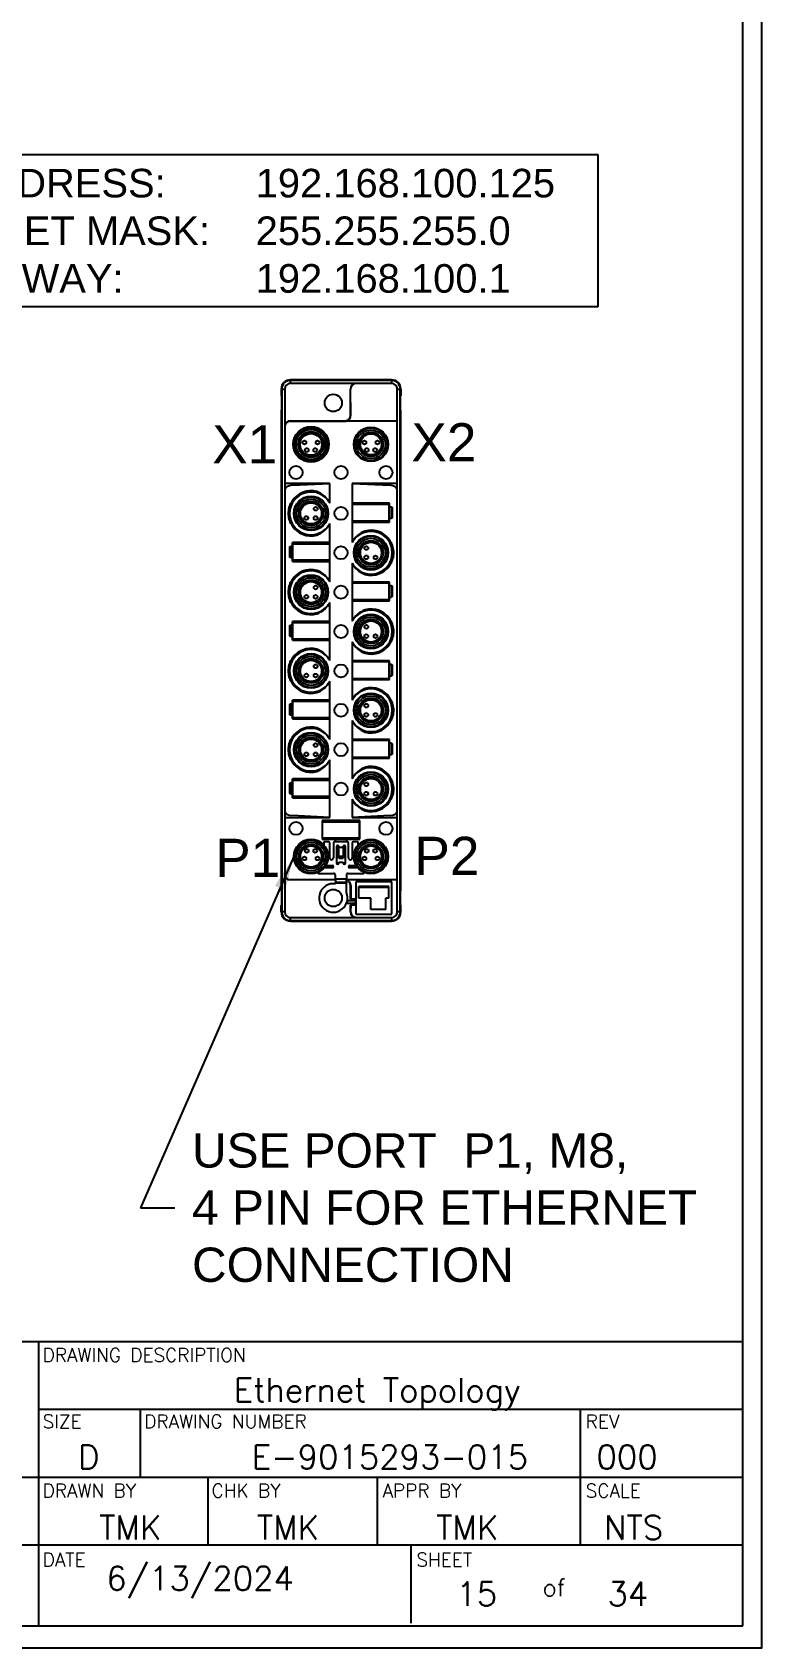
# Model space of a CAD drawing. Header units: inches. Extents: x 0 to 34, y 0 to 22.
# Drawn here: x 30.17 to 34, y 0 to 8.48 of the extents above; entities that cross this region are included whole.
import ezdxf
from ezdxf.enums import TextEntityAlignment as Align

# ---------------------------------------------------------------- set-up
doc = ezdxf.new("R2010")
doc.units = ezdxf.units.IN
doc.header["$MEASUREMENT"] = 0
doc.layers.add('TB_LABELS', color=1, linetype='Continuous')
doc.styles.add('Fields', font='simplex.shx', dxfattribs={"height": 0.115})
doc.styles.get("Standard").update_dxf_attribs({"font": 'arial.ttf'})
doc.styles.add('WD', font='romans.shx')
doc.dimstyles.get("Standard").update_dxf_attribs({"dimtxt": 0.18, "dimasz": 0.18, "dimexe": 0.18, "dimexo": 0.0625, "dimgap": 0.09, "dimtad": 0, "dimtih": 1, "dimtoh": 1, "dimdec": 4, "dimzin": 0, "dimdsep": 46, "dimtxsty": 'Standard', "dimcen": 0.09, "dimadec": 0, "dimazin": 0, "dimtfac": 1, "dimtdec": 4, "dimtofl": 0, "dimtmove": 0, "dimatfit": 3, "dimfxl": 1, "dimtolj": 1, "dimtzin": 0, "dimarcsym": 0})

# ---------------------------------------------------------------- blocks, each defined once
blk = doc.blocks.new('RG_Master_Ver_4_1')
at = {"color": 3}
for p, q in [((33.9, 0.1156), (33.9, 21.7776)), ((9.7477, 1.6072), (33.9, 1.6072)), ((30.2009, 1.6072), (30.2009, 0.1156)), ((30.2009, 1.2515), (33.9, 1.2515)), ((30.7345, 1.2515), (30.7345, 0.8958)), ((33.0466, 1.2515), (33.0466, 0.8958)), ((27.3552, 0.8958), (33.9, 0.8958)), ((31.0902, 0.8958), (31.0902, 0.5401)), ((31.9795, 0.8958), (31.9795, 0.5401)), ((33.0466, 0.8958), (33.0466, 0.5401)), ((27.3552, 0.5401), (33.9, 0.5401)), ((32.1573, 0.5401), (32.1573, 0.1295)), ((0.1, 0.1156), (33.9, 0.1156))]:
    blk.add_line(p, q, dxfattribs=at)
blk.add_lwpolyline([(0, 0), (34, 0), (34, 22), (0, 22)], close=True, dxfattribs=at)
at = {"insert": (30.5566, 0.4262), "char_height": 0.125, "attachment_point": 1, "style": 'Fields'}
blk.add_mtext('6/13/2024', dxfattribs=at)
at = {"style": 'Fields'}
for tag, p in [('DESCRIPTION_3', (12.8658, 1.3511)), ('DRN_3', (15.2224, 1.3511)), ('CHK_3', (16.2793, 1.3511)), ('APP_3', (17.3022, 1.3511)), ('DATE_3', (18.5794, 1.3511)), ('CUSTOMER', (28.7466, 1.2575)), ('DRAWING_DESC', (31.9795, 1.2896)), ('DESCRIPTION_2', (12.8658, 0.9954)), ('DRN_2', (15.2224, 0.9954)), ('CHK_2', (16.2793, 0.9954)), ('APP_2', (17.3022, 0.9954)), ('DATE_2', (18.5794, 0.9954)), ('SIZE', (30.4645, 0.9384)), ('DRAWING_#', (32.0466, 0.9384)), ('REV', (33.2929, 0.9384)), ('DESCRIPTION_1', (12.8658, 0.6397)), ('DRN_1', (15.2224, 0.6397)), ('CHK_1', (16.2793, 0.6397)), ('APP_1', (17.3022, 0.6397)), ('DATE_1', (18.5794, 0.6397)), ('PROJECT_#', (28.7313, 0.5685)), ('DRN_BY', (30.6831, 0.5685)), ('CHK_BY', (31.5115, 0.5685)), ('APP_BY', (32.4534, 0.5685)), ('SCALE', (33.3268, 0.5685)), ('PROJECT_NAME', (28.771, 0.2199)), ('SHEETNUM', (32.5027, 0.2199)), ('TTL_SHTS', (33.2971, 0.2199))]:
    blk.add_attdef(tag, text='', height=0.125, dxfattribs=at).set_placement(p, align=Align.CENTER)
at = {"style": 'Fields', "flags": 9}
blk.add_attdef('WD_TB', (9.7029, 0.2379), '', height=0.0638, dxfattribs=at)
at = {"layer": 'TB_LABELS', "style": 'WD'}
for s, height, p in [('DRAWING DESCRIPTION', 0.071142, (30.2223, 1.5716)), ('SIZE', 0.07114, (30.2223, 1.223)), ('DRAWING NUMBER', 0.071142, (30.7558, 1.223)), ('REV', 0.07114, (33.075, 1.223)), ('DRAWN BY', 0.07114, (30.2223, 0.8602)), ('CHK BY', 0.07114, (31.1094, 0.8602)), ('APPR BY', 0.07114, (32.0079, 0.8602)), ('SCALE', 0.07114, (33.075, 0.8602)), ('DATE', 0.07114, (30.2223, 0.4974)), ('SHEET', 0.07114, (32.1858, 0.4974)), ('of', 0.09248, (32.8484, 0.3622))]:
    blk.add_text(s, height=height, dxfattribs=at).set_placement(p, align=Align.TOP_LEFT)
blk = doc.blocks.new('TBEN-S1-8DIP')
for p, q in [((36.8698, -1.1683), (36.8698, -1.1655)), ((37.4013, -1.1655), (36.8698, -1.1655)), ((36.8698, -1.1839), (36.8698, -1.1683)), ((37.4013, -1.1683), (36.8698, -1.1683)), ((37.2153, -1.1839), (36.8698, -1.1839)), ((37.4013, -1.1839), (37.2153, -1.1839)), ((37.2153, -1.1843), (37.2153, -1.1839)), ((37.2153, -1.1846), (37.2153, -1.1843)), ((37.4013, -1.1843), (37.2153, -1.1843)), ((37.4013, -1.1655), (37.4013, -1.1683)), ((37.4013, -1.1683), (37.4013, -1.1839)), ((37.4013, -1.1839), (37.4013, -1.1843)), ((36.8216, -1.2137), (36.8244, -1.2137)), ((36.8216, -1.2137), (36.8216, -1.2472)), ((36.8242, -1.3194), (36.8242, -1.2539)), ((36.8244, -1.2137), (36.84, -1.2137)), ((36.8244, -1.2137), (36.8244, -3.9578)), ((36.84, -1.2137), (36.84, -1.4044)), ((37.1858, -1.2138), (37.1863, -1.2138)), ((37.1858, -1.3516), (37.1858, -1.2138)), ((37.1869, -1.3516), (37.1863, -1.2138)), ((37.4299, -1.3811), (37.4306, -1.2137)), ((37.4306, -1.2137), (37.4311, -1.2137)), ((37.4311, -3.9578), (37.4311, -1.2137)), ((37.4311, -1.2137), (37.4467, -1.2137)), ((37.4467, -3.9578), (37.4467, -1.2137)), ((37.4467, -1.2137), (37.4495, -1.2137)), ((37.4469, -1.2539), (37.4469, -1.3194)), ((37.4495, -1.2137), (37.4495, -1.2472)), ((36.8216, -1.326), (36.8216, -3.8457)), ((37.1858, -1.3516), (37.1869, -1.3516)), ((37.4495, -3.8457), (37.4495, -1.326)), ((36.84, -1.4044), (36.84, -3.7672)), ((36.8412, -1.4045), (36.8412, -1.7088)), ((36.8688, -1.3811), (36.8688, -1.3823)), ((36.8688, -1.3811), (37.1563, -1.3811)), ((36.8688, -1.3823), (37.1563, -1.3823)), ((37.1563, -1.3823), (37.1563, -1.3811)), ((37.1648, -1.3811), (37.4299, -1.3811)), ((37.4299, -1.7088), (37.4299, -1.3811)), ((36.8412, -1.7088), (36.8407, -1.7414)), ((36.8407, -1.7414), (36.8407, -3.4302)), ((37.0765, -1.7088), (36.8412, -1.7088)), ((36.8766, -1.7189), (37.0765, -1.7088)), ((37.0765, -1.8125), (37.0765, -1.7088)), ((37.4299, -1.7088), (37.1946, -1.7088)), ((37.1946, -1.7088), (37.1946, -1.8132)), ((37.1946, -1.7088), (37.3945, -1.7189)), ((37.4304, -1.7414), (37.4299, -1.7088)), ((37.4304, -3.4302), (37.4304, -1.7414)), ((37.1946, -1.8132), (37.1946, -1.9116)), ((37.3907, -1.8132), (37.1946, -1.8132)), ((37.1946, -1.8151), (37.3882, -1.8151)), ((37.3886, -1.8191), (37.1946, -1.8191)), ((37.3864, -1.8132), (37.3864, -1.8151)), ((37.3886, -1.9057), (37.3886, -1.8191)), ((37.3886, -1.8329), (37.3907, -1.8329)), ((37.3907, -1.8329), (37.3907, -1.8132)), ((37.3945, -1.8329), (37.3907, -1.8329)), ((37.4005, -1.8329), (37.3945, -1.8329)), ((37.4043, -1.8368), (37.4001, -1.8368)), ((37.4001, -1.8368), (37.4001, -1.888)), ((37.4043, -1.8368), (37.4043, -1.888)), ((37.0765, -2.0199), (37.0765, -1.9202)), ((37.1946, -1.9057), (37.3886, -1.9057)), ((37.3882, -1.9096), (37.1946, -1.9096)), ((37.1946, -1.9116), (37.1946, -2.0191)), ((37.1946, -1.9116), (37.3907, -1.9116)), ((37.3864, -1.9096), (37.3864, -1.9116)), ((37.3907, -1.8919), (37.3886, -1.8919)), ((37.3907, -1.9116), (37.3907, -1.8919)), ((37.3907, -1.8919), (37.3945, -1.8919)), ((37.3945, -1.8919), (37.4005, -1.8919)), ((37.4001, -1.888), (37.4043, -1.888)), ((37.0765, -2.0199), (36.8804, -2.0199)), ((36.8804, -2.0396), (36.8804, -2.0199)), ((36.8825, -2.1124), (36.8825, -2.0258)), ((36.8825, -2.0258), (37.0765, -2.0258)), ((37.0765, -2.0218), (36.8829, -2.0218)), ((36.8847, -2.0199), (36.8847, -2.0218)), ((37.0765, -2.1183), (37.0765, -2.0199)), ((36.8668, -2.0947), (36.8668, -2.0435)), ((36.8668, -2.0435), (36.871, -2.0435)), ((36.871, -2.0947), (36.8668, -2.0947)), ((36.8706, -2.0396), (36.8766, -2.0396)), ((36.8766, -2.0986), (36.8706, -2.0986)), ((36.871, -2.0435), (36.871, -2.0947)), ((36.8766, -2.0396), (36.8804, -2.0396)), ((36.8804, -2.0986), (36.8766, -2.0986)), ((36.8825, -2.0396), (36.8804, -2.0396)), ((36.8804, -2.1183), (36.8804, -2.0986)), ((36.8825, -2.0986), (36.8804, -2.0986)), ((36.8804, -2.1183), (37.0765, -2.1183)), ((37.0765, -2.1124), (36.8825, -2.1124)), ((36.8829, -2.1163), (37.0765, -2.1163)), ((36.8847, -2.1163), (36.8847, -2.1183)), ((37.0765, -2.2258), (37.0765, -2.1183)), ((37.1946, -2.1269), (37.1946, -2.2266)), ((37.1946, -2.2266), (37.1946, -2.325)), ((37.3907, -2.2266), (37.1946, -2.2266)), ((37.1946, -2.2285), (37.3882, -2.2285)), ((37.3886, -2.2325), (37.1946, -2.2325)), ((37.3864, -2.2266), (37.3864, -2.2285)), ((37.3886, -2.3191), (37.3886, -2.2325)), ((37.3886, -2.2462), (37.3907, -2.2462)), ((37.3907, -2.2462), (37.3907, -2.2266)), ((37.3945, -2.2462), (37.3907, -2.2462)), ((37.4005, -2.2462), (37.3945, -2.2462)), ((37.4043, -2.2502), (37.4001, -2.2502)), ((37.4001, -2.2502), (37.4001, -2.3014)), ((37.4043, -2.2502), (37.4043, -2.3014)), ((37.0765, -2.4333), (37.0765, -2.3336)), ((37.1946, -2.3191), (37.3886, -2.3191)), ((37.3882, -2.323), (37.1946, -2.323)), ((37.1946, -2.325), (37.1946, -2.4325)), ((37.1946, -2.325), (37.3907, -2.325)), ((37.3864, -2.323), (37.3864, -2.325)), ((37.3907, -2.3053), (37.3886, -2.3053)), ((37.3907, -2.325), (37.3907, -2.3053)), ((37.3907, -2.3053), (37.3945, -2.3053)), ((37.3945, -2.3053), (37.4005, -2.3053)), ((37.4001, -2.3014), (37.4043, -2.3014)), ((36.8668, -2.5081), (36.8668, -2.4569)), ((36.8668, -2.4569), (36.871, -2.4569)), ((36.8706, -2.4529), (36.8766, -2.4529)), ((36.871, -2.4569), (36.871, -2.5081)), ((36.8766, -2.4529), (36.8804, -2.4529)), ((37.0765, -2.4333), (36.8804, -2.4333)), ((36.8804, -2.4529), (36.8804, -2.4333)), ((36.8825, -2.4529), (36.8804, -2.4529)), ((36.8825, -2.5258), (36.8825, -2.4392)), ((36.8825, -2.4392), (37.0765, -2.4392)), ((37.0765, -2.4352), (36.8829, -2.4352)), ((36.8847, -2.4333), (36.8847, -2.4352)), ((37.0765, -2.5317), (37.0765, -2.4333)), ((36.871, -2.5081), (36.8668, -2.5081)), ((36.8766, -2.512), (36.8706, -2.512)), ((36.8804, -2.512), (36.8766, -2.512)), ((36.8804, -2.5317), (36.8804, -2.512)), ((36.8825, -2.512), (36.8804, -2.512)), ((36.8804, -2.5317), (37.0765, -2.5317)), ((37.0765, -2.5258), (36.8825, -2.5258)), ((36.8829, -2.5297), (37.0765, -2.5297)), ((36.8847, -2.5297), (36.8847, -2.5317)), ((37.0765, -2.6392), (37.0765, -2.5317)), ((37.1946, -2.5403), (37.1946, -2.6399)), ((37.1946, -2.6399), (37.1946, -2.7384)), ((37.3907, -2.6399), (37.1946, -2.6399)), ((37.1946, -2.6419), (37.3882, -2.6419)), ((37.3886, -2.6459), (37.1946, -2.6459)), ((37.3864, -2.6399), (37.3864, -2.6419)), ((37.3886, -2.7325), (37.3886, -2.6459)), ((37.3886, -2.6596), (37.3907, -2.6596)), ((37.3907, -2.6596), (37.3907, -2.6399)), ((37.3945, -2.6596), (37.3907, -2.6596)), ((37.4005, -2.6596), (37.3945, -2.6596)), ((37.4043, -2.6636), (37.4001, -2.6636)), ((37.4001, -2.6636), (37.4001, -2.7148)), ((37.4043, -2.6636), (37.4043, -2.7148)), ((37.0765, -2.8466), (37.0765, -2.747)), ((37.1946, -2.7325), (37.3886, -2.7325)), ((37.3882, -2.7364), (37.1946, -2.7364)), ((37.1946, -2.7384), (37.1946, -2.8459)), ((37.1946, -2.7384), (37.3907, -2.7384)), ((37.3864, -2.7364), (37.3864, -2.7384)), ((37.3907, -2.7187), (37.3886, -2.7187)), ((37.3907, -2.7384), (37.3907, -2.7187)), ((37.3907, -2.7187), (37.3945, -2.7187)), ((37.3945, -2.7187), (37.4005, -2.7187)), ((37.4001, -2.7148), (37.4043, -2.7148)), ((36.8668, -2.9214), (36.8668, -2.8703)), ((36.8668, -2.8703), (36.871, -2.8703)), ((36.8706, -2.8663), (36.8766, -2.8663)), ((36.871, -2.8703), (36.871, -2.9214)), ((36.8766, -2.8663), (36.8804, -2.8663)), ((37.0765, -2.8466), (36.8804, -2.8466)), ((36.8804, -2.8663), (36.8804, -2.8466)), ((36.8825, -2.8663), (36.8804, -2.8663)), ((36.8825, -2.9392), (36.8825, -2.8525)), ((36.8825, -2.8525), (37.0765, -2.8525)), ((37.0765, -2.8486), (36.8829, -2.8486)), ((36.8847, -2.8466), (36.8847, -2.8486)), ((37.0765, -2.9451), (37.0765, -2.8466)), ((36.871, -2.9214), (36.8668, -2.9214)), ((36.8766, -2.9254), (36.8706, -2.9254)), ((36.8804, -2.9254), (36.8766, -2.9254)), ((36.8804, -2.9451), (36.8804, -2.9254)), ((36.8825, -2.9254), (36.8804, -2.9254)), ((36.8804, -2.9451), (37.0765, -2.9451)), ((37.0765, -2.9392), (36.8825, -2.9392)), ((36.8829, -2.9431), (37.0765, -2.9431)), ((36.8847, -2.9431), (36.8847, -2.9451)), ((37.0765, -3.0526), (37.0765, -2.9451)), ((37.1946, -2.9537), (37.1946, -3.0533)), ((37.1946, -3.0533), (37.1946, -3.1518)), ((37.3907, -3.0533), (37.1946, -3.0533)), ((37.1946, -3.0553), (37.3882, -3.0553)), ((37.3886, -3.0592), (37.1946, -3.0592)), ((37.3864, -3.0533), (37.3864, -3.0553)), ((37.3886, -3.1459), (37.3886, -3.0592)), ((37.3886, -3.073), (37.3907, -3.073)), ((37.3907, -3.1321), (37.3886, -3.1321)), ((37.3907, -3.073), (37.3907, -3.0533)), ((37.3945, -3.073), (37.3907, -3.073)), ((37.3907, -3.1518), (37.3907, -3.1321)), ((37.3907, -3.1321), (37.3945, -3.1321)), ((37.4005, -3.073), (37.3945, -3.073)), ((37.3945, -3.1321), (37.4005, -3.1321)), ((37.4043, -3.077), (37.4001, -3.077)), ((37.4001, -3.077), (37.4001, -3.1281)), ((37.4001, -3.1281), (37.4043, -3.1281)), ((37.4043, -3.077), (37.4043, -3.1281)), ((37.0765, -3.26), (37.0765, -3.1604)), ((37.1946, -3.1459), (37.3886, -3.1459)), ((37.3882, -3.1498), (37.1946, -3.1498)), ((37.1946, -3.1518), (37.1946, -3.2593)), ((37.1946, -3.1518), (37.3907, -3.1518)), ((37.3864, -3.1498), (37.3864, -3.1518)), ((36.8668, -3.3348), (36.8668, -3.2837)), ((36.8668, -3.2837), (36.871, -3.2837)), ((36.8706, -3.2797), (36.8766, -3.2797)), ((36.871, -3.2837), (36.871, -3.3348)), ((36.8766, -3.2797), (36.8804, -3.2797)), ((37.0765, -3.26), (36.8804, -3.26)), ((36.8804, -3.2797), (36.8804, -3.26)), ((36.8825, -3.2797), (36.8804, -3.2797)), ((36.8825, -3.3525), (36.8825, -3.2659)), ((36.8825, -3.2659), (37.0765, -3.2659)), ((37.0765, -3.262), (36.8829, -3.262)), ((36.8847, -3.26), (36.8847, -3.262)), ((37.0765, -3.3585), (37.0765, -3.26)), ((36.871, -3.3348), (36.8668, -3.3348)), ((36.8766, -3.3388), (36.8706, -3.3388)), ((36.8804, -3.3388), (36.8766, -3.3388)), ((36.8804, -3.3585), (36.8804, -3.3388)), ((36.8825, -3.3388), (36.8804, -3.3388)), ((36.8804, -3.3585), (37.0765, -3.3585)), ((37.0765, -3.3525), (36.8825, -3.3525)), ((36.8829, -3.3565), (37.0765, -3.3565)), ((36.8847, -3.3565), (36.8847, -3.3585)), ((37.0765, -3.4628), (37.0765, -3.3585)), ((37.1946, -3.3671), (37.1946, -3.4628)), ((36.8407, -3.4302), (36.8412, -3.4628)), ((36.8412, -3.4628), (36.8412, -3.7671)), ((36.8412, -3.4628), (37.0765, -3.4628)), ((37.0765, -3.4628), (36.8766, -3.4527)), ((37.3945, -3.4527), (37.1946, -3.4628)), ((37.1946, -3.4628), (37.4299, -3.4628)), ((37.4299, -3.4628), (37.4304, -3.4302)), ((37.4299, -3.7905), (37.4299, -3.4628)), ((37.234, -3.4785), (37.0371, -3.4785)), ((37.0371, -3.4785), (37.0371, -3.577)), ((37.232, -3.4805), (37.0391, -3.4805)), ((37.0391, -3.4844), (37.0391, -3.4805)), ((37.0391, -3.4844), (37.232, -3.4844)), ((37.0391, -3.5711), (37.0391, -3.4844)), ((37.232, -3.4844), (37.232, -3.4805)), ((37.232, -3.5711), (37.232, -3.4844)), ((37.234, -3.577), (37.234, -3.4785)), ((37.0371, -3.577), (37.106, -3.577)), ((37.232, -3.5711), (37.0391, -3.5711)), ((37.0391, -3.575), (37.0391, -3.5711)), ((37.0391, -3.575), (37.232, -3.575)), ((37.045, -3.5898), (37.045, -3.6065)), ((37.0706, -3.5898), (37.045, -3.5898)), ((37.0765, -3.6744), (37.0765, -3.5957)), ((37.0962, -3.5957), (37.0962, -3.6744)), ((37.169, -3.5898), (37.1021, -3.5898)), ((37.106, -3.5829), (37.106, -3.577)), ((37.11, -3.5868), (37.1611, -3.5868)), ((37.1119, -3.6153), (37.1119, -3.701)), ((37.1237, -3.62), (37.1237, -3.6153)), ((37.1474, -3.62), (37.1237, -3.62)), ((37.1237, -3.668), (37.1237, -3.62)), ((37.1474, -3.6153), (37.1474, -3.62)), ((37.1474, -3.62), (37.1474, -3.668)), ((37.1592, -3.701), (37.1592, -3.6153)), ((37.1651, -3.577), (37.1651, -3.5829)), ((37.1651, -3.577), (37.234, -3.577)), ((37.1749, -3.6744), (37.1749, -3.5957)), ((37.1946, -3.5957), (37.1946, -3.6744)), ((37.2261, -3.5898), (37.2005, -3.5898)), ((37.2261, -3.6065), (37.2261, -3.5898)), ((37.232, -3.575), (37.232, -3.5711)), ((37.0903, -3.7266), (37.0467, -3.7266)), ((37.0553, -3.7148), (37.0903, -3.7148)), ((37.1474, -3.668), (37.1237, -3.668)), ((37.1237, -3.6739), (37.1237, -3.668)), ((37.1237, -3.6739), (37.1474, -3.6739)), ((37.1237, -3.6766), (37.1237, -3.6739)), ((37.1237, -3.6766), (37.1474, -3.6766)), ((37.1237, -3.701), (37.1237, -3.6962)), ((37.1237, -3.6962), (37.1474, -3.6962)), ((37.1474, -3.668), (37.1474, -3.6739)), ((37.1474, -3.6739), (37.1474, -3.6766)), ((37.1474, -3.6962), (37.1474, -3.701)), ((37.1808, -3.7148), (37.2158, -3.7148)), ((37.2244, -3.7266), (37.1808, -3.7266)), ((36.84, -3.7672), (36.84, -3.9578)), ((37.106, -3.7893), (36.8688, -3.7893)), ((36.8688, -3.7905), (36.8688, -3.7893)), ((37.106, -3.7905), (36.8688, -3.7905)), ((37.0196, -3.7561), (37.0962, -3.7561)), ((37.106, -3.7856), (37.106, -3.7659)), ((37.1641, -3.7856), (37.106, -3.7856)), ((37.106, -3.7856), (37.106, -3.8014)), ((37.106, -3.8014), (37.1641, -3.8014)), ((37.106, -3.8073), (37.106, -3.8014)), ((37.1641, -3.8073), (37.106, -3.8073)), ((37.106, -3.811), (37.106, -3.8073)), ((37.1641, -3.7659), (37.1641, -3.7856)), ((37.1641, -3.8014), (37.1641, -3.7856)), ((37.1641, -3.8014), (37.1641, -3.8073)), ((37.1641, -3.8558), (37.1641, -3.8073)), ((37.4299, -3.7905), (37.1648, -3.7905)), ((37.1739, -3.7561), (37.2515, -3.7561)), ((37.4033, -3.7994), (37.2143, -3.7994)), ((37.2143, -3.7994), (37.2143, -3.9707)), ((37.4033, -3.9707), (37.4033, -3.7994)), ((37.4306, -3.9578), (37.4299, -3.7905)), ((36.8242, -3.9178), (36.8242, -3.8523)), ((37.169, -3.8977), (37.2133, -3.8977)), ((37.1869, -3.82), (37.1858, -3.82)), ((37.1858, -3.8909), (37.1858, -3.82)), ((37.1866, -3.8909), (37.1858, -3.8909)), ((37.1869, -3.82), (37.1866, -3.8909)), ((37.2133, -3.8909), (37.1866, -3.8909)), ((37.2133, -3.9204), (37.2133, -3.8909)), ((37.3875, -3.8253), (37.23, -3.8253)), ((37.23, -3.8278), (37.23, -3.8253)), ((37.23, -3.8278), (37.3875, -3.8278)), ((37.23, -3.8867), (37.23, -3.8278)), ((37.293, -3.8867), (37.23, -3.8867)), ((37.293, -3.9456), (37.293, -3.8867)), ((37.3875, -3.8867), (37.3718, -3.8867)), ((37.3718, -3.9456), (37.3718, -3.8867)), ((37.3875, -3.8278), (37.3875, -3.8253)), ((37.3875, -3.8867), (37.3875, -3.8278)), ((37.4469, -3.8523), (37.4469, -3.9178)), ((36.8216, -3.9578), (36.8216, -3.9244)), ((36.8244, -3.9578), (36.8216, -3.9578)), ((36.84, -3.9578), (36.8244, -3.9578)), ((37.2133, -3.9135), (37.1644, -3.9135)), ((37.1858, -3.9578), (37.1858, -3.9204)), ((37.1858, -3.9204), (37.1865, -3.9204)), ((37.1863, -3.9578), (37.1858, -3.9578)), ((37.1865, -3.9204), (37.1863, -3.9578)), ((37.1865, -3.9204), (37.2133, -3.9204)), ((37.2143, -3.9698), (37.4033, -3.9698)), ((37.2143, -3.9707), (37.4033, -3.9707)), ((37.3718, -3.9456), (37.293, -3.9456)), ((37.4311, -3.9578), (37.4306, -3.9578)), ((37.4467, -3.9578), (37.4311, -3.9578)), ((37.4495, -3.9578), (37.4467, -3.9578)), ((37.4495, -3.9578), (37.4495, -3.9244)), ((36.8698, -4.0032), (36.8698, -3.9877)), ((36.8698, -3.9877), (37.2153, -3.9877)), ((36.8698, -4.0032), (37.4013, -4.0032)), ((36.8698, -4.006), (36.8698, -4.0032)), ((36.8698, -4.006), (37.4013, -4.006)), ((37.2153, -3.9873), (37.2153, -3.9869)), ((37.2153, -3.9873), (37.4013, -3.9873)), ((37.2153, -3.9877), (37.2153, -3.9873)), ((37.2153, -3.9877), (37.4013, -3.9877)), ((37.4013, -3.9873), (37.4013, -3.9877)), ((37.4013, -3.9877), (37.4013, -4.0032)), ((37.4013, -4.0032), (37.4013, -4.006))]:
    blk.add_line(p, q)
at = {"flags": 128}
for points in [[(36.84, -1.4044), (36.8405, -1.4044), (36.8412, -1.4045)], [(36.8412, -3.7671), (36.8407, -3.7671), (36.84, -3.7672)]]:
    blk.add_lwpolyline(points, dxfattribs=at)
for centre, radius in [((37.0952, -1.2866), 0.0453), ((36.9781, -1.5041), 0.0938), ((36.9781, -1.5041), 0.0917), ((36.9781, -1.5042), 0.0858), ((36.9781, -1.5041), 0.0787), ((36.9781, -1.5041), 0.0679), ((36.9781, -1.5041), 0.0642), ((37.293, -1.5041), 0.0906), ((37.293, -1.5042), 0.0866), ((37.293, -1.5041), 0.076), ((37.293, -1.5041), 0.0646), ((36.9781, -1.5042), 0.0623), ((36.9781, -1.5041), 0.0597), ((36.9781, -1.5041), 0.0571), ((36.9436, -1.4943), 0.00984), ((36.9559, -1.5337), 0.00984), ((37.0002, -1.5337), 0.00984), ((37.0125, -1.4943), 0.00984), ((37.293, -1.5041), 0.0556), ((37.2586, -1.4943), 0.00984), ((37.2709, -1.5337), 0.00984), ((37.3152, -1.5337), 0.00984), ((37.3275, -1.4943), 0.00984), ((36.8993, -1.6518), 0.0344), ((37.1356, -1.6518), 0.0344), ((37.3718, -1.6518), 0.0344), ((36.9781, -1.8663), 0.0906), ((36.9781, -1.8664), 0.0866), ((36.9781, -1.8663), 0.076), ((36.9781, -1.8663), 0.0646), ((36.9781, -1.8663), 0.0556), ((37.0026, -1.8421), 0.00984), ((37.1356, -1.8663), 0.0344), ((36.9536, -1.8905), 0.00984), ((37.0023, -1.8908), 0.00984), ((37.293, -2.073), 0.0906), ((37.293, -2.0731), 0.0866), ((37.293, -2.073), 0.076), ((37.293, -2.073), 0.0646), ((37.293, -2.073), 0.0556), ((37.1356, -2.073), 0.0344), ((37.2685, -2.0972), 0.00984), ((37.2688, -2.0485), 0.00984), ((36.9781, -2.2797), 0.0906), ((36.9781, -2.2798), 0.0866), ((36.9781, -2.2797), 0.076), ((36.9781, -2.2797), 0.0646), ((36.9781, -2.2797), 0.0556), ((37.0026, -2.2555), 0.00984), ((37.1356, -2.2797), 0.0344), ((36.9536, -2.3039), 0.00984), ((37.0023, -2.3042), 0.00984), ((37.1356, -2.4864), 0.0344), ((37.293, -2.4864), 0.0906), ((37.293, -2.4865), 0.0866), ((37.293, -2.4864), 0.076), ((37.293, -2.4864), 0.0646), ((37.293, -2.4864), 0.0556), ((37.2688, -2.4619), 0.00984), ((37.2685, -2.5106), 0.00984), ((36.9781, -2.6931), 0.0906), ((36.9781, -2.6932), 0.0866), ((36.9781, -2.6931), 0.076), ((36.9781, -2.6931), 0.0646), ((36.9781, -2.6931), 0.0556), ((36.9536, -2.7173), 0.00984), ((37.0023, -2.7176), 0.00984), ((37.0026, -2.6689), 0.00984), ((37.1356, -2.6931), 0.0344), ((37.1356, -2.8998), 0.0344), ((37.293, -2.8998), 0.0906), ((37.293, -2.8999), 0.0866), ((37.293, -2.8998), 0.076), ((37.293, -2.8998), 0.0646), ((37.293, -2.8998), 0.0556), ((37.2688, -2.8753), 0.00984), ((37.2685, -2.924), 0.00984), ((36.9781, -3.1065), 0.0906), ((36.9781, -3.1066), 0.0866), ((36.9781, -3.1065), 0.076), ((36.9781, -3.1065), 0.0646), ((36.9781, -3.1065), 0.0556), ((36.9536, -3.1307), 0.00984), ((37.0023, -3.131), 0.00984), ((37.0026, -3.0823), 0.00984), ((37.1356, -3.1065), 0.0344), ((37.1356, -3.3132), 0.0344), ((37.293, -3.3132), 0.0906), ((37.293, -3.3133), 0.0866), ((37.293, -3.3132), 0.076), ((37.293, -3.3132), 0.0646), ((37.293, -3.3132), 0.0556), ((37.2688, -3.2887), 0.00984), ((37.2685, -3.3374), 0.00984), ((36.8993, -3.5199), 0.0344), ((37.3718, -3.5199), 0.0344), ((36.9781, -3.6675), 0.0906), ((36.9781, -3.6676), 0.0866), ((36.9781, -3.6675), 0.076), ((36.9781, -3.6675), 0.0646), ((36.9781, -3.6675), 0.0556), ((36.9559, -3.638), 0.00984), ((37.0002, -3.638), 0.00984), ((37.293, -3.6675), 0.0906), ((37.293, -3.6676), 0.0866), ((37.293, -3.6675), 0.076), ((37.293, -3.6675), 0.0646), ((37.293, -3.6675), 0.0556), ((37.2709, -3.638), 0.00984), ((37.3152, -3.638), 0.00984), ((36.9436, -3.6774), 0.00984), ((37.0125, -3.6774), 0.00984), ((37.2586, -3.6774), 0.00984), ((37.3275, -3.6774), 0.00984), ((37.0952, -3.885), 0.0453)]:
    blk.add_circle(centre, radius)
at = {"ltscale": 1.5}
for centre in [(37.3172, -2.0975), (37.3172, -2.5109), (37.3172, -2.9243), (37.3172, -3.3377)]:
    blk.add_circle(centre, 0.00984, dxfattribs=at)
for centre, radius, start, end in [((36.8698, -1.2137), 0.0482, 90, 180), ((36.8698, -1.2137), 0.0454, 90, 180), ((36.8698, -1.2137), 0.0298, 90, 180), ((37.2153, -1.2138), 0.0295, 90, 180), ((37.4013, -1.2137), 0.0482, 0, 90), ((37.4013, -1.2137), 0.0454, 0, 90), ((37.4013, -1.2137), 0.0298, 0, 90), ((36.8315, -1.2472), 0.00984, 180.11598, 222.42238), ((37.4396, -1.2472), 0.00984, 317.57762, 359.88402), ((36.8315, -1.326), 0.00984, 137.57762, 179.88402), ((37.1563, -1.3516), 0.0295, 270, 0), ((37.4396, -1.326), 0.00984, 0.11598, 42.42238), ((36.8688, -1.4106), 0.0295, 90, 167.80351), ((36.8688, -1.4106), 0.0283, 90, 167.5463), ((37.1563, -1.3516), 0.0307, 270, 286.08158), ((36.9781, -1.8663), 0.1182, 74.82677, 285.17323), ((36.9781, -1.8663), 0.1122, 28.69441, 331.30559), ((36.978, -1.8663), 0.1182, 74.78455, 149.03832), ((37.377, -1.8181), 0.0116, 355.16646, 14.79593), ((37.3962, -1.8368), 0.00393, 359.8918, 89.88981), ((36.978, -1.8663), 0.1182, 210.96168, 285.21545), ((37.377, -1.9067), 0.0116, 345.20338, 4.83422), ((37.3962, -1.888), 0.00393, 270.10851, 0.10988), ((36.8941, -2.0248), 0.0116, 165.20407, 184.83354), ((37.293, -2.073), 0.1122, 208.69441, 151.30559), ((37.2931, -2.073), 0.1182, 30.96168, 105.21545), ((37.293, -2.073), 0.1182, 254.82677, 105.17323), ((36.8749, -2.0435), 0.00393, 90.11019, 180.1082), ((36.8749, -2.0947), 0.00393, 179.8918, 269.88981), ((36.8941, -2.1134), 0.0116, 175.1663, 194.7959), ((36.9781, -2.2797), 0.1182, 74.82677, 285.17323), ((36.9781, -2.2797), 0.1122, 28.69441, 331.30559), ((36.978, -2.2797), 0.1182, 74.78455, 149.03832), ((37.2931, -2.073), 0.1182, 254.78455, 329.03832), ((37.377, -2.2315), 0.0116, 355.16578, 14.79662), ((37.3962, -2.2502), 0.00393, 359.88967, 89.89193), ((36.978, -2.2797), 0.1182, 210.96168, 285.21545), ((37.2931, -2.4864), 0.1182, 30.96168, 105.21545), ((37.293, -2.4864), 0.1182, 254.82677, 105.17323), ((37.377, -2.3201), 0.0116, 345.20407, 4.83354), ((37.3962, -2.3014), 0.00393, 270.11019, 0.1082), ((36.8749, -2.4569), 0.00393, 90.11188, 180.10759), ((36.8941, -2.4382), 0.0116, 165.20478, 184.83301), ((37.293, -2.4864), 0.1122, 208.69441, 151.30559), ((36.8749, -2.5081), 0.00393, 179.89241, 269.88812), ((36.8941, -2.5268), 0.0116, 175.16699, 194.79522), ((36.9781, -2.6931), 0.1182, 74.82677, 285.17323), ((36.9781, -2.6931), 0.1122, 28.69441, 331.30559), ((36.978, -2.6931), 0.1182, 74.78455, 149.03832), ((37.2931, -2.4864), 0.1182, 254.78455, 329.03832), ((37.377, -2.6449), 0.0116, 355.16593, 14.79665), ((37.3962, -2.6636), 0.00393, 359.89118, 89.89149), ((36.978, -2.6931), 0.1182, 210.96168, 285.21545), ((37.293, -2.8998), 0.1122, 208.69441, 151.30559), ((37.2931, -2.8998), 0.1182, 30.96168, 105.21545), ((37.293, -2.8998), 0.1182, 254.82677, 105.17323), ((37.377, -2.7334), 0.0116, 345.20478, 4.83301), ((37.3962, -2.7148), 0.00393, 270.11188, 0.10759), ((36.8749, -2.8703), 0.00393, 90.10851, 180.10882), ((36.8941, -2.8516), 0.0116, 165.20335, 184.83407), ((36.8749, -2.9215), 0.00393, 179.88905, 269.89149), ((36.8941, -2.9401), 0.0116, 175.16646, 194.79575), ((37.2931, -2.8998), 0.1182, 254.78455, 329.03832), ((36.9781, -3.1065), 0.1182, 74.82677, 285.17323), ((36.9781, -3.1065), 0.1122, 28.69441, 331.30559), ((36.978, -3.1065), 0.1182, 74.78455, 149.03832), ((37.377, -3.0583), 0.0116, 355.16593, 14.79665), ((37.3962, -3.0769), 0.00393, 359.89118, 89.89149), ((37.3962, -3.1281), 0.00393, 270.10851, 0.11095), ((36.978, -3.1065), 0.1182, 210.96168, 285.21545), ((37.293, -3.3132), 0.1122, 208.69441, 151.30559), ((37.2931, -3.3132), 0.1182, 30.96168, 105.21545), ((37.293, -3.3132), 0.1182, 254.82677, 105.17323), ((37.377, -3.1468), 0.0116, 345.20342, 4.83438), ((36.8749, -3.2836), 0.00393, 90.10851, 180.11095), ((36.8941, -3.265), 0.0116, 165.20342, 184.83438), ((36.8749, -3.3348), 0.00393, 179.89118, 269.89149), ((36.8941, -3.3535), 0.0116, 175.16593, 194.79665), ((37.2931, -3.3132), 0.1182, 254.78455, 329.03832), ((37.0706, -3.5957), 0.00591, 0, 90), ((37.1021, -3.5957), 0.00591, 90, 180), ((37.11, -3.5829), 0.00394, 180, 270), ((37.1178, -3.6153), 0.00591, 0, 180), ((37.1533, -3.6153), 0.00591, 0, 180), ((37.1611, -3.5829), 0.00394, 270, 0), ((37.169, -3.5957), 0.00591, 0, 90), ((37.2005, -3.5957), 0.00591, 90, 180), ((37.0863, -3.6744), 0.00984, 180, 0), ((37.0903, -3.7207), 0.00591, 270, 90), ((37.1178, -3.701), 0.00591, 180, 0), ((37.1533, -3.701), 0.00591, 180, 0), ((37.1848, -3.6744), 0.00984, 180, 0), ((37.1808, -3.7207), 0.00591, 90, 270), ((36.8688, -3.761), 0.0295, 192.19649, 270), ((36.8688, -3.761), 0.0283, 192.4537, 270), ((37.0196, -3.7502), 0.00591, 185.46389, 270), ((37.0952, -3.885), 0.0748, 81.70843, 22.99685), ((37.0962, -3.7659), 0.00984, 0, 90), ((37.1739, -3.7659), 0.00984, 90, 180), ((37.1563, -3.82), 0.0307, 73.91842, 75.21038), ((37.1563, -3.82), 0.0295, 0, 74.59343), ((37.2515, -3.7502), 0.00591, 270, 354.53611), ((36.8315, -3.8456), 0.00984, 180.11598, 222.42238), ((37.4396, -3.8456), 0.00984, 317.57762, 359.88402), ((36.8315, -3.9244), 0.00984, 137.57762, 179.88402), ((36.8698, -3.9578), 0.0482, 180, 270), ((36.8698, -3.9578), 0.0454, 180, 270), ((36.8698, -3.9578), 0.0298, 180, 270), ((37.2153, -3.9578), 0.0295, 180, 270), ((37.4013, -3.9578), 0.0298, 270, 0), ((37.4013, -3.9578), 0.0454, 270, 0), ((37.4013, -3.9578), 0.0482, 270, 0), ((37.4396, -3.9244), 0.00984, 0.11598, 42.42238)]:
    blk.add_arc(centre, radius, start, end)
for centre, major_axis, ratio, start_param, end_param in [((37.2153, -1.2137), (0, 0.029), 0.999992, 0, 1.574866), ((37.4013, -1.2136), (0, 0.0293), 0.999992, 4.70832, 6.283185), ((37.1563, -1.3517), (0, 0.0306), 0.999992, 3.423399, 4.716458), ((36.8801, -1.7416), (0.0394, 0), 0.57735, 1.658063, 3.132866), ((36.9673, -1.8663), (0.1218, 0), 0.996098, 0.459945, 1.221655), ((37.391, -1.7416), (0.0394, 0), 0.57735, 0.008727, 1.48353), ((36.9673, -1.8663), (0.1218, 0), 0.996098, 5.061531, 5.82324), ((37.3038, -2.073), (0.1218, 0), 0.996098, 1.919938, 2.681647), ((36.9673, -2.2797), (0.1218, 0), 0.996098, 0.459945, 1.221655), ((37.3038, -2.073), (0.1218, 0), 0.996098, 3.601538, 4.363247), ((36.9673, -2.2797), (0.1218, 0), 0.996098, 5.061531, 5.82324), ((37.3038, -2.4864), (0.1218, 0), 0.996098, 1.919938, 2.681647), ((37.3038, -2.4864), (0.1218, 0), 0.996098, 3.601538, 4.363247), ((36.9673, -2.6931), (0.1218, 0), 0.996098, 0.459945, 1.221655), ((36.9673, -2.6931), (0.1218, 0), 0.996098, 5.061531, 5.82324), ((37.3038, -2.8998), (0.1218, 0), 0.996098, 1.919938, 2.681647), ((37.3038, -2.8998), (0.1218, 0), 0.996098, 3.601538, 4.363247), ((36.9673, -3.1065), (0.1218, 0), 0.996098, 0.459945, 1.221655), ((36.9673, -3.1065), (0.1218, 0), 0.996098, 5.061531, 5.82324), ((37.3038, -3.3132), (0.1218, 0), 0.996098, 1.919938, 2.681647), ((37.3038, -3.3132), (0.1218, 0), 0.996098, 3.601538, 4.363247), ((36.8801, -3.43), (0.0394, 0), 0.57735, 3.150319, 4.625123), ((37.391, -3.43), (0.0394, 0), 0.57735, 4.799655, 6.274459), ((37.1563, -3.8199), (0, 0.0306), 0.999992, 4.70832, 6.001379), ((37.2153, -3.9579), (0, 0.029), 0.999992, 1.566727, 3.141593), ((37.4013, -3.958), (0, 0.0293), 0.999992, 3.141593, 4.716458)]:
    blk.add_ellipse(centre, major_axis=major_axis, ratio=ratio, start_param=start_param, end_param=end_param)
for points, knots in [([(36.8766, -1.9271), (36.8711, -1.9179), (36.8669, -1.9082), (36.8627, -1.8928), (36.8616, -1.8876), (36.8601, -1.8771), (36.8598, -1.8718), (36.8598, -1.8611), (36.8601, -1.8558), (36.8616, -1.8452), (36.8626, -1.84), (36.8669, -1.8247), (36.8711, -1.8148), (36.8766, -1.8055)], [0, 0, 0, 0, 0.25, 0.25, 0.375, 0.375, 0.5, 0.5, 0.625, 0.625, 0.75, 0.75, 1, 1, 1, 1]), ([(37.4005, -1.8329), (37.4015, -1.8329), (37.4025, -1.8333), (37.4039, -1.8347), (37.4043, -1.8357), (37.4043, -1.8368)], [0, 0, 0, 0, 0.5, 0.5, 1, 1, 1, 1]), ([(37.4043, -1.888), (37.4043, -1.889), (37.4039, -1.8901), (37.4025, -1.8915), (37.4015, -1.8919), (37.4005, -1.8919)], [0, 0, 0, 0, 0.5, 0.5, 1, 1, 1, 1]), ([(37.3945, -2.0122), (37.4, -2.0215), (37.4042, -2.0312), (37.4084, -2.0465), (37.4095, -2.0518), (37.411, -2.0623), (37.4113, -2.0676), (37.4113, -2.0782), (37.411, -2.0836), (37.4095, -2.0942), (37.4085, -2.0994), (37.4042, -2.1147), (37.4, -2.1246), (37.3945, -2.1338)], [0, 0, 0, 0, 0.25, 0.25, 0.375, 0.375, 0.5, 0.5, 0.625, 0.625, 0.75, 0.75, 1, 1, 1, 1]), ([(36.8668, -2.0435), (36.8668, -2.0424), (36.8672, -2.0414), (36.8686, -2.04), (36.8696, -2.0396), (36.8706, -2.0396)], [0, 0, 0, 0, 0.5, 0.5, 1, 1, 1, 1]), ([(36.8706, -2.0986), (36.8696, -2.0986), (36.8686, -2.0982), (36.8672, -2.0967), (36.8668, -2.0957), (36.8668, -2.0947)], [0, 0, 0, 0, 0.5, 0.5, 1, 1, 1, 1]), ([(36.8766, -2.3405), (36.8711, -2.3313), (36.8669, -2.3216), (36.8627, -2.3062), (36.8616, -2.3009), (36.8601, -2.2904), (36.8598, -2.2852), (36.8598, -2.2745), (36.8601, -2.2691), (36.8616, -2.2585), (36.8626, -2.2533), (36.8669, -2.238), (36.8711, -2.2281), (36.8766, -2.2189)], [0, 0, 0, 0, 0.25, 0.25, 0.375, 0.375, 0.5, 0.5, 0.625, 0.625, 0.75, 0.75, 1, 1, 1, 1]), ([(37.4005, -2.2462), (37.4015, -2.2462), (37.4025, -2.2467), (37.4039, -2.2481), (37.4043, -2.2491), (37.4043, -2.2502)], [0, 0, 0, 0, 0.5, 0.5, 1, 1, 1, 1]), ([(37.4043, -2.3014), (37.4043, -2.3024), (37.4039, -2.3034), (37.4025, -2.3049), (37.4015, -2.3053), (37.4005, -2.3053)], [0, 0, 0, 0, 0.5, 0.5, 1, 1, 1, 1]), ([(36.8668, -2.4569), (36.8668, -2.4558), (36.8672, -2.4548), (36.8686, -2.4534), (36.8696, -2.4529), (36.8706, -2.4529)], [0, 0, 0, 0, 0.5, 0.5, 1, 1, 1, 1]), ([(37.3945, -2.4256), (37.4, -2.4348), (37.4042, -2.4445), (37.4084, -2.4599), (37.4095, -2.4652), (37.411, -2.4757), (37.4113, -2.481), (37.4113, -2.4916), (37.411, -2.497), (37.4095, -2.5076), (37.4085, -2.5128), (37.4042, -2.5281), (37.4, -2.538), (37.3945, -2.5472)], [0, 0, 0, 0, 0.25, 0.25, 0.375, 0.375, 0.5, 0.5, 0.625, 0.625, 0.75, 0.75, 1, 1, 1, 1]), ([(36.8706, -2.512), (36.8696, -2.512), (36.8686, -2.5116), (36.8672, -2.5101), (36.8668, -2.5091), (36.8668, -2.5081)], [0, 0, 0, 0, 0.5, 0.5, 1, 1, 1, 1]), ([(36.8766, -2.7539), (36.8711, -2.7447), (36.8669, -2.735), (36.8627, -2.7196), (36.8616, -2.7143), (36.8601, -2.7038), (36.8598, -2.6985), (36.8598, -2.6879), (36.8601, -2.6825), (36.8616, -2.6719), (36.8626, -2.6667), (36.8669, -2.6514), (36.8711, -2.6415), (36.8766, -2.6323)], [0, 0, 0, 0, 0.25, 0.25, 0.375, 0.375, 0.5, 0.5, 0.625, 0.625, 0.75, 0.75, 1, 1, 1, 1]), ([(37.4005, -2.6596), (37.4015, -2.6596), (37.4025, -2.6601), (37.4039, -2.6615), (37.4043, -2.6625), (37.4043, -2.6636)], [0, 0, 0, 0, 0.5, 0.5, 1, 1, 1, 1]), ([(37.4043, -2.7148), (37.4043, -2.7158), (37.4039, -2.7168), (37.4025, -2.7183), (37.4015, -2.7187), (37.4005, -2.7187)], [0, 0, 0, 0, 0.5, 0.5, 1, 1, 1, 1]), ([(36.8668, -2.8703), (36.8668, -2.8692), (36.8672, -2.8682), (36.8686, -2.8668), (36.8696, -2.8663), (36.8706, -2.8663)], [0, 0, 0, 0, 0.5, 0.5, 1, 1, 1, 1]), ([(37.3945, -2.839), (37.4, -2.8482), (37.4042, -2.8579), (37.4084, -2.8733), (37.4095, -2.8786), (37.411, -2.8891), (37.4113, -2.8943), (37.4113, -2.905), (37.411, -2.9104), (37.4095, -2.921), (37.4085, -2.9262), (37.4042, -2.9415), (37.4, -2.9514), (37.3945, -2.9606)], [0, 0, 0, 0, 0.25, 0.25, 0.375, 0.375, 0.5, 0.5, 0.625, 0.625, 0.75, 0.75, 1, 1, 1, 1]), ([(36.8706, -2.9254), (36.8696, -2.9254), (36.8686, -2.925), (36.8672, -2.9235), (36.8668, -2.9225), (36.8668, -2.9214)], [0, 0, 0, 0, 0.5, 0.5, 1, 1, 1, 1]), ([(36.8766, -3.1673), (36.8711, -3.158), (36.8669, -3.1483), (36.8627, -3.133), (36.8616, -3.1277), (36.8601, -3.1172), (36.8598, -3.1119), (36.8598, -3.1013), (36.8601, -3.0959), (36.8616, -3.0853), (36.8626, -3.0801), (36.8669, -3.0648), (36.8711, -3.0549), (36.8766, -3.0457)], [0, 0, 0, 0, 0.25, 0.25, 0.375, 0.375, 0.5, 0.5, 0.625, 0.625, 0.75, 0.75, 1, 1, 1, 1]), ([(37.4005, -3.073), (37.4015, -3.073), (37.4025, -3.0734), (37.4039, -3.0749), (37.4043, -3.0759), (37.4043, -3.077)], [0, 0, 0, 0, 0.5, 0.5, 1, 1, 1, 1]), ([(37.4043, -3.1281), (37.4043, -3.1292), (37.4039, -3.1302), (37.4025, -3.1317), (37.4015, -3.1321), (37.4005, -3.1321)], [0, 0, 0, 0, 0.5, 0.5, 1, 1, 1, 1]), ([(36.8668, -3.2837), (36.8668, -3.2826), (36.8672, -3.2816), (36.8686, -3.2801), (36.8696, -3.2797), (36.8706, -3.2797)], [0, 0, 0, 0, 0.5, 0.5, 1, 1, 1, 1]), ([(37.3945, -3.2524), (37.4, -3.2616), (37.4042, -3.2713), (37.4084, -3.2867), (37.4095, -3.292), (37.411, -3.3025), (37.4113, -3.3077), (37.4113, -3.3184), (37.411, -3.3237), (37.4095, -3.3344), (37.4085, -3.3395), (37.4042, -3.3548), (37.4, -3.3647), (37.3945, -3.374)], [0, 0, 0, 0, 0.25, 0.25, 0.375, 0.375, 0.5, 0.5, 0.625, 0.625, 0.75, 0.75, 1, 1, 1, 1]), ([(36.8706, -3.3388), (36.8696, -3.3388), (36.8686, -3.3383), (36.8672, -3.3369), (36.8668, -3.3359), (36.8668, -3.3348)], [0, 0, 0, 0, 0.5, 0.5, 1, 1, 1, 1])]:
    blk.add_open_spline(points, degree=3, knots=knots)
at = {"color": 2}
for s, p in [('X1', (36.4592, -1.6035)), ('X2', (37.5055, -1.5929)), ('P2', (37.5213, -3.7635)), ('P1', (36.475, -3.774))]:
    blk.add_text(s, height=0.2, dxfattribs=at).set_placement(p)

msp = doc.modelspace()

# ---------------------------------------------------------------- block references
ref = msp.add_blockref('RG_Master_Ver_4_1', (0, 0))
ref.add_attrib('DRAWING_DESC', 'Ethernet Topology', dxfattribs={"height": 0.125, "style": 'Fields'}).set_placement((31.9795, 1.2896), align=Align.CENTER)
ref.add_attrib('SIZE', 'D', dxfattribs={"height": 0.125, "style": 'Fields'}).set_placement((30.4645, 0.9384), align=Align.CENTER)
ref.add_attrib('APP_BY', 'TMK', dxfattribs={"height": 0.125, "style": 'Fields'}).set_placement((32.4534, 0.5685), align=Align.CENTER)
ref.add_attrib('DRAWING_#', 'E-9015293-015', dxfattribs={"height": 0.125, "style": 'Fields'}).set_placement((32.0466, 0.9384), align=Align.CENTER)
ref.add_attrib('REV', '000', dxfattribs={"height": 0.125, "style": 'Fields'}).set_placement((33.2929, 0.9384), align=Align.CENTER)
ref.add_attrib('SCALE', 'NTS', dxfattribs={"height": 0.125, "style": 'Fields'}).set_placement((33.3268, 0.5685), align=Align.CENTER)
ref.add_attrib('DRN_BY', 'TMK', dxfattribs={"height": 0.125, "style": 'Fields'}).set_placement((30.6831, 0.5685), align=Align.CENTER)
ref.add_attrib('CHK_BY', 'TMK', dxfattribs={"height": 0.125, "style": 'Fields'}).set_placement((31.5115, 0.5685), align=Align.CENTER)
ref.add_attrib('SHEETNUM', '15', dxfattribs={"height": 0.125, "style": 'Fields'}).set_placement((32.5027, 0.2199), align=Align.CENTER)
ref.add_attrib('TTL_SHTS', '34', dxfattribs={"height": 0.125, "style": 'Fields'}).set_placement((33.2971, 0.2199), align=Align.CENTER)
msp.add_blockref('TBEN-S1-8DIP', (-5.346, 7.8199))

# ---------------------------------------------------------------- texts
at = {"insert": (29.5415, 7.762), "char_height": 0.15, "attachment_point": 1, "bg_fill": 16, "box_fill_scale": 1.5, "bg_fill_color": 256, "bg_fill_transparency": 0}
msp.add_mtext_dynamic_manual_height_columns('IP ADDRESS: ^I192.168.100.125\\PSUBNET MASK:^I255.255.255.0\\PGATEWAY: ^I^I192.168.100.1', width=3.521753, gutter_width=1, heights=[0], dxfattribs=at)
at = {"insert": (31.0071, 2.3087), "char_height": 0.18, "attachment_point": 4}
msp.add_mtext('\\A1;USE PORT  P1, M8, \\P4 PIN FOR ETHERNET\\PCONNECTION', dxfattribs=at)

# ---------------------------------------------------------------- leaders
at = {"annotation_type": 0, "has_hookline": 1, "hookline_direction": 0, "text_width": 2.6463}
msp.add_leader([(31.5415, 4.1523), (30.7371, 2.3087), (30.9171, 2.3087)], dimstyle='Standard', dxfattribs=at)

doc.saveas('drawing.dxf')
